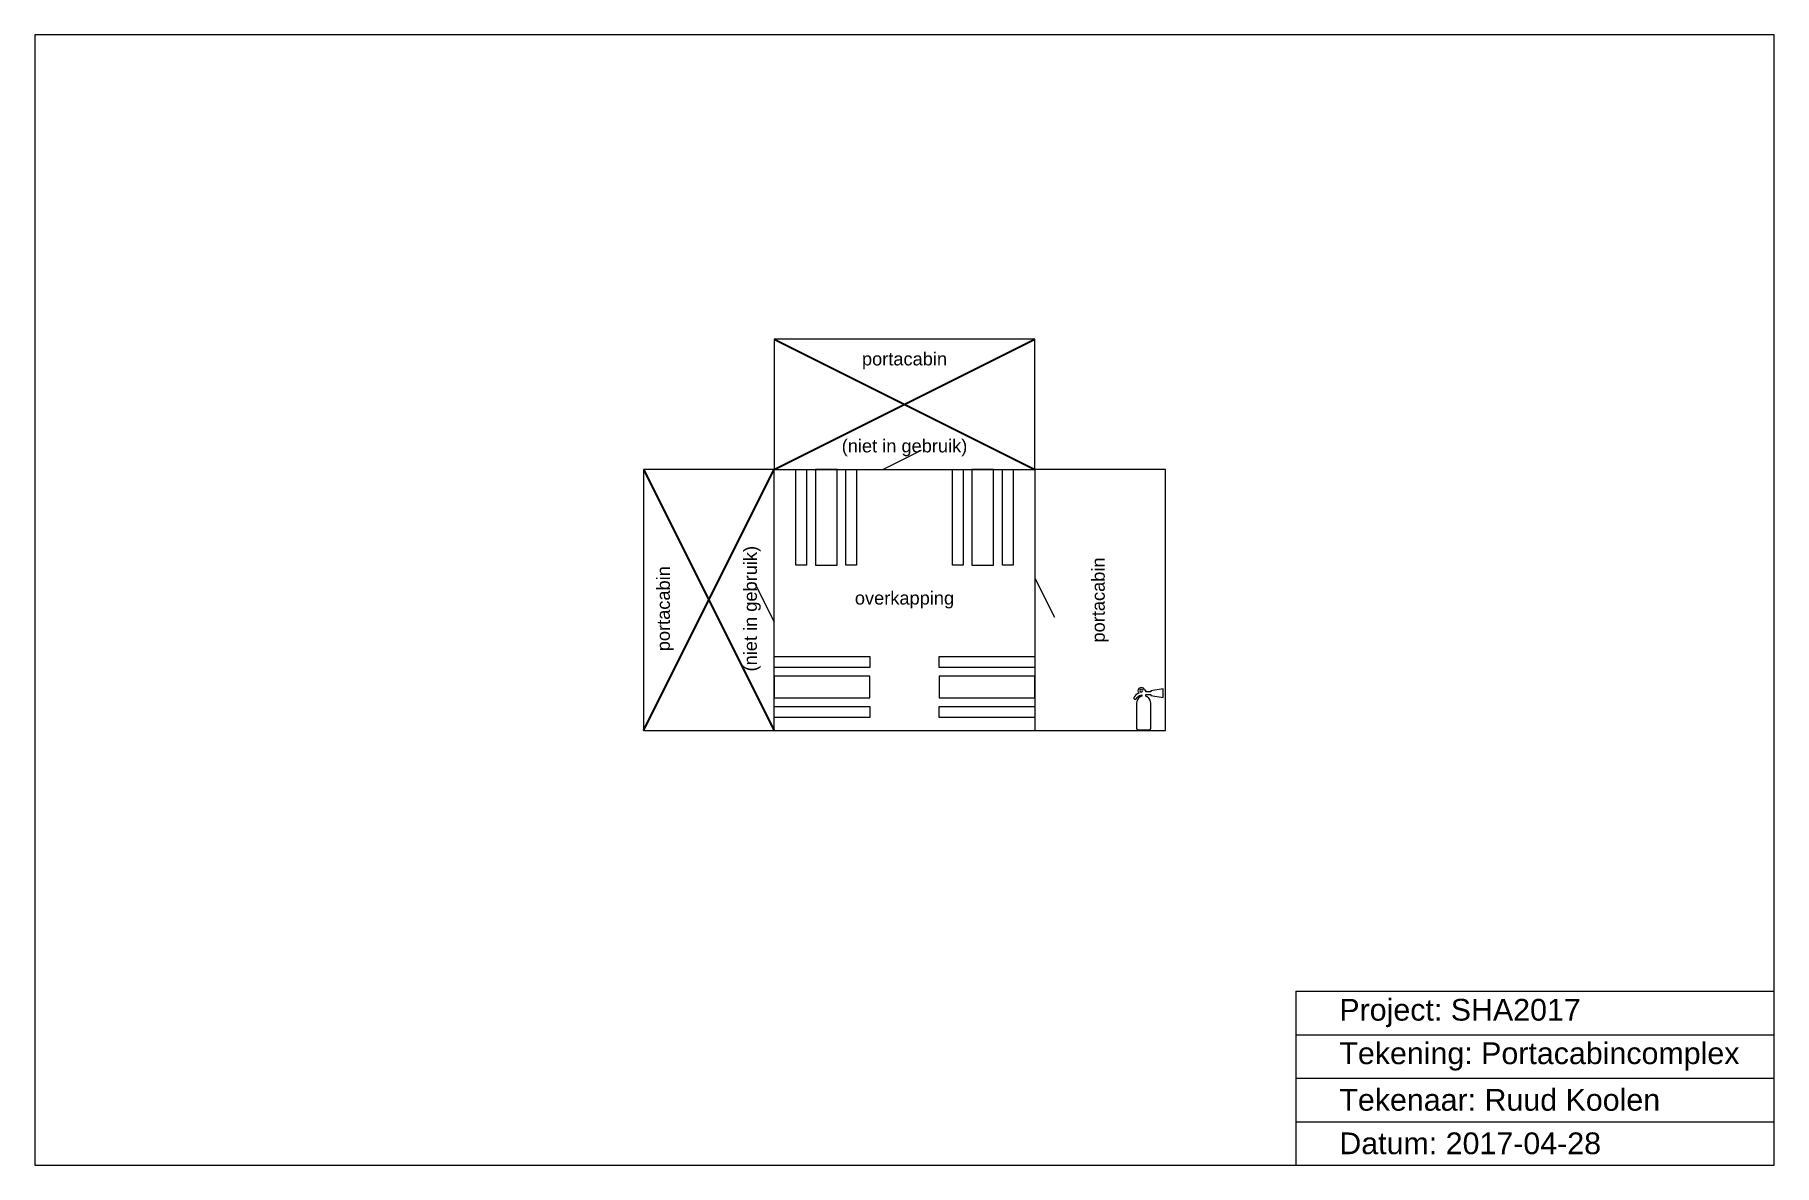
# Model space of a CAD drawing. Header units: metres. Extents: x 0 to 40, y 0 to 26.
import ezdxf

# ---------------------------------------------------------------- set-up
doc = ezdxf.new("R2010")
doc.units = ezdxf.units.M
doc.linetypes.add('ACAD_ISO03W100', pattern=[30, 12, -18])
doc.layers.get('0').update_dxf_attribs({"color": 178, "lineweight": 25, "true_color": 0x000000})
for name, color, linetype, lineweight, true_color in [('Interior', 6, 'Continuous', 0, 0xff00ff), ('Meta', 178, 'Continuous', 0, 0x000000), ('Symbols', 5, 'Continuous', 0, 0x0000ff), ('Tent', 178, 'Continuous', 0, 0x000000)]:
    doc.layers.add(name, color=color, linetype=linetype, lineweight=lineweight, true_color=true_color)
doc.styles.add('textstyle11', font='')
doc.styles.add('textstyle12', font='')
doc.styles.add('textstyle13', font='')
doc.styles.add('textstyle14', font='')
doc.styles.add('textstyle15', font='')
doc.styles.add('textstyle16', font='')
doc.styles.add('textstyle17', font='')
doc.styles.add('textstyle18', font='')
doc.styles.get('textstyle11').set_extended_font_data('Liberation Sans')
doc.styles.get('textstyle12').set_extended_font_data('Liberation Sans')
doc.styles.get('textstyle13').set_extended_font_data('Liberation Sans')
doc.styles.get('textstyle14').set_extended_font_data('Liberation Sans')
doc.styles.get('textstyle15').set_extended_font_data('Liberation Sans')
doc.styles.get('textstyle16').set_extended_font_data('Liberation Sans')
doc.styles.get('textstyle17').set_extended_font_data('Liberation Sans')
doc.styles.get('textstyle18').set_extended_font_data('Liberation Sans')

msp = doc.modelspace()

# ---------------------------------------------------------------- linework, layer by layer
for p, q in [((17, 16), (23, 19)), ((17, 19), (23, 16)), ((14, 10), (17, 16)), ((14, 16), (17, 10))]:
    msp.add_line(p, q)
at = {"layer": 'Interior', "flags": 128}
for points in [[(17.5, 16), (17.75, 16), (17.75, 13.8), (17.5, 13.8)], [(18.45, 16), (17.95, 16), (17.95, 13.8), (18.45, 13.8)], [(18.65, 16), (18.9, 16), (18.9, 13.8), (18.65, 13.8)], [(21.1, 16), (21.35, 16), (21.35, 13.8), (21.1, 13.8)], [(22.05, 16), (21.55, 16), (21.55, 13.8), (22.05, 13.8)], [(22.25, 16), (22.5, 16), (22.5, 13.8), (22.25, 13.8)], [(17, 11.45), (17, 11.7), (19.2, 11.7), (19.2, 11.45)], [(20.8, 11.45), (20.8, 11.7), (23, 11.7), (23, 11.45)], [(17, 11.25), (17, 10.75), (19.2, 10.75), (19.2, 11.25)], [(20.8, 11.25), (20.8, 10.75), (23, 10.75), (23, 11.25)], [(17, 10.3), (17, 10.55), (19.2, 10.55), (19.2, 10.3)], [(20.8, 10.3), (20.8, 10.55), (23, 10.55), (23, 10.3)]]:
    msp.add_lwpolyline(points, close=True, dxfattribs=at)
at = {"layer": 'Meta'}
for p, q in [((0, 26), (0, 0)), ((40, 26), (0, 26)), ((40, 0), (40, 26)), ((29, 4), (40, 4)), ((29, 4), (29, 0)), ((29, 3), (40, 3)), ((29, 2), (40, 2)), ((29, 1), (40, 1)), ((0, 0), (40, 0))]:
    msp.add_line(p, q, dxfattribs=at)
at = {"layer": 'Symbols'}
for p, q in [((25.443, 10.883), (25.443, 10.883)), ((25.454, 10.821), (25.454, 10.787)), ((25.546, 10.929), (25.513, 10.929)), ((25.546, 10.887), (25.546, 10.929)), ((25.662, 10.887), (25.546, 10.887)), ((25.546, 10.787), (25.546, 10.828)), ((25.546, 10.828), (25.662, 10.828)), ((25.948, 10.955), (25.662, 10.914)), ((25.662, 10.914), (25.662, 10.887)), ((25.662, 10.828), (25.662, 10.803)), ((25.662, 10.803), (25.948, 10.76)), ((25.948, 10.76), (25.948, 10.955)), ((25.454, 10.787), (25.454, 10.787)), ((25.662, 10.051), (25.662, 10.63)), ((25.371, 10.013), (25.626, 10.013))]:
    msp.add_line(p, q, dxfattribs=at)
at = {"layer": 'Symbols', "flags": 128}
msp.add_lwpolyline([(25.336, 10.63), (25.336, 10.051)], dxfattribs=at)
at = {"layer": 'Symbols'}
for start, end in [(90.001, 179.9955), (180.0072, 269.9997), (0.0013, 89.9932), (270.0061, 359.996)]:
    msp.add_arc((25.443, 10.916), 0.033, start, end, dxfattribs=at)
for points in [[(25.393, 10.863), (25.348, 10.847), (25.289, 10.791), (25.277, 10.757)], [(25.329, 10.729), (25.352, 10.762), (25.378, 10.802), (25.454, 10.821)], [(25.444, 10.989), (25.405, 10.989), (25.369, 10.958), (25.369, 10.912)], [(25.369, 10.912), (25.369, 10.89), (25.382, 10.87), (25.393, 10.863)], [(25.513, 10.929), (25.513, 10.955), (25.484, 10.989), (25.444, 10.989)], [(25.277, 10.757), (25.261, 10.724), (25.306, 10.697), (25.329, 10.729)], [(25.454, 10.787), (25.423, 10.781), (25.336, 10.73), (25.336, 10.63)], [(25.662, 10.63), (25.662, 10.73), (25.578, 10.781), (25.546, 10.787)], [(25.336, 10.051), (25.336, 10.037), (25.342, 10.013), (25.371, 10.013)], [(25.626, 10.013), (25.655, 10.013), (25.662, 10.037), (25.662, 10.051)]]:
    msp.add_open_spline(points, degree=3, dxfattribs=at)
at = {"layer": 'Tent'}
for p, q in [((19.5, 16), (20.394, 16.447)), ((16.553, 13.394), (17, 12.5)), ((23, 13.5), (23.447, 12.606))]:
    msp.add_line(p, q, dxfattribs=at)
at = {"layer": 'Tent', "linetype": 'ACAD_ISO03W100', "ltscale": 10}
msp.add_line((17, 10), (23, 10), dxfattribs=at)
at = {"layer": 'Tent', "flags": 128}
for points in [[(17, 19), (17, 16), (23, 16), (23, 19)], [(14, 10), (17, 10), (17, 16), (14, 16)], [(23, 10), (26, 10), (26, 16), (23, 16)]]:
    msp.add_lwpolyline(points, close=True, dxfattribs=at)

# ---------------------------------------------------------------- texts
at = {"char_height": 0.3, "attachment_point": 5}
for s, insert, style in [('portacabin\\P\\P\\P\\P(niet in gebruik)', (20, 17.5), 'textstyle18'), ('overkapping', (20, 13), 'textstyle15')]:
    msp.add_mtext(s, dxfattribs=dict(at, insert=insert, style=style))
at = {"char_height": 0.3, "attachment_point": 5, "rotation": 90}
for s, insert, style in [('portacabin\\P\\P\\P\\P(niet in gebruik)', (15.5, 12.8), 'textstyle17'), ('portacabin', (24.5, 13), 'textstyle16')]:
    msp.add_mtext(s, dxfattribs=dict(at, insert=insert, style=style))
at = {"layer": 'Meta', "char_height": 0.5, "attachment_point": 4}
for s, insert, style in [('Project: SHA2017', (30, 3.5), 'textstyle11'), ('Tekening: Portacabincomplex', (30, 2.5), 'textstyle12'), ('Tekenaar: Ruud Koolen', (30, 1.5), 'textstyle13'), ('Datum: 2017-04-28', (30, 0.5), 'textstyle14')]:
    msp.add_mtext(s, dxfattribs=dict(at, insert=insert, style=style))

doc.saveas('drawing.dxf')
